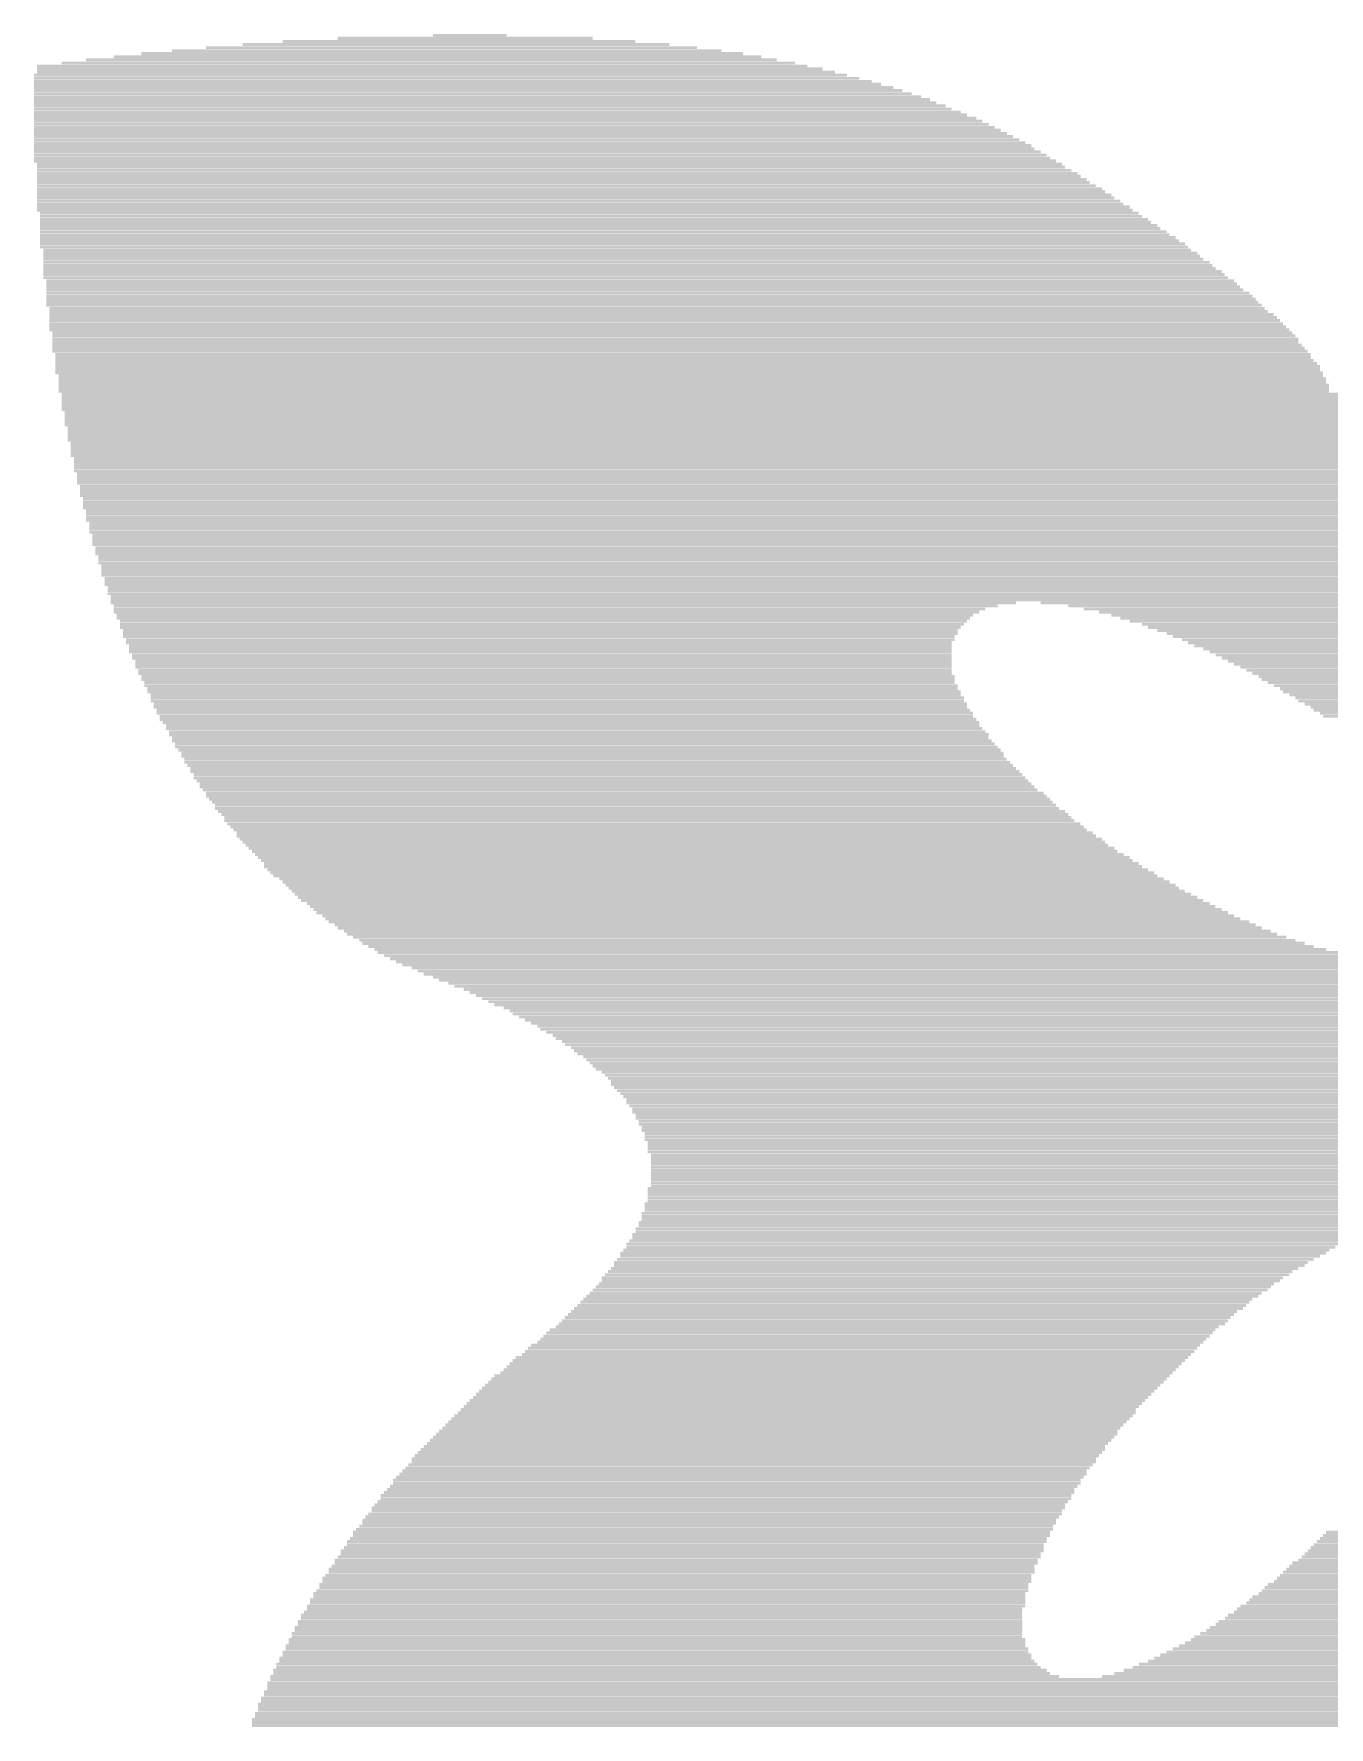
# Model space of a CAD drawing. Extents: x 0.5 to 16, y 1.5 to 29.5.
# Drawn here: x 6.473 to 7.545, y 19.491 to 20.893 of the extents above; entities that cross this region are included whole.
import ezdxf

# ---------------------------------------------------------------- set-up
doc = ezdxf.new("R2010")
doc.units = 0
doc.layers.add('21', color=40, linetype='CONTINUOUS')

# ---------------------------------------------------------------- blocks, each defined once
blk = doc.blocks.new('RECT')
blk.add_solid([(-0.5, -0.5), (0.5, -0.5), (-0.5, 0.5), (0.5, 0.5)])

msp = doc.modelspace()

# ---------------------------------------------------------------- block references
at = {"layer": '21'}
for p, xscale, yscale in [((6.83, 20.8889), 0.2108, 0.0026), ((6.8338, 20.8914), 0.061, 0.0024), ((6.8109, 20.8762), 0.4978, 0.0026), ((6.8147, 20.8787), 0.4546, 0.0024), ((6.8186, 20.8812), 0.4064, 0.0024), ((6.8224, 20.8838), 0.353, 0.0026), ((6.8249, 20.8863), 0.292, 0.0024), ((6.7944, 20.866), 0.6374, 0.0024), ((6.8008, 20.8635), 0.6502, 0.0026), ((6.8059, 20.8609), 0.6604, 0.0024), ((6.7995, 20.8685), 0.607, 0.0024), ((6.802, 20.8711), 0.5714, 0.0026), ((6.8071, 20.8736), 0.5358, 0.0024), ((6.8096, 20.8584), 0.673, 0.0026), ((6.8147, 20.8558), 0.6832, 0.0024), ((6.8198, 20.8533), 0.6934, 0.0024), ((6.8236, 20.8508), 0.701, 0.0026), ((6.8287, 20.8482), 0.7112, 0.0024), ((6.8325, 20.8457), 0.7188, 0.0026), ((6.8363, 20.8431), 0.7264, 0.0024), ((6.8401, 20.8406), 0.734, 0.0024), ((6.8439, 20.8381), 0.7416, 0.0026), ((6.8465, 20.8355), 0.7468, 0.0024), ((6.8503, 20.833), 0.7544, 0.0026), ((6.8528, 20.8304), 0.7594, 0.0024), ((6.8566, 20.8279), 0.767, 0.0024), ((6.8592, 20.8254), 0.7722, 0.0026), ((6.863, 20.8228), 0.7798, 0.0024), ((6.8655, 20.8203), 0.7848, 0.0026), ((6.8681, 20.8177), 0.79, 0.0024), ((6.8706, 20.8152), 0.795, 0.0024), ((6.8731, 20.8127), 0.8, 0.0026), ((6.8757, 20.8101), 0.8052, 0.0024), ((6.8782, 20.8076), 0.8102, 0.0026), ((6.8808, 20.805), 0.8154, 0.0024), ((6.8833, 20.8025), 0.8204, 0.0024), ((6.8858, 20.8), 0.8254, 0.0026), ((6.8871, 20.7974), 0.828, 0.0024), ((6.8897, 20.7949), 0.8332, 0.0026), ((6.8922, 20.7923), 0.8382, 0.0024), ((6.8935, 20.7898), 0.8408, 0.0024), ((6.896, 20.7873), 0.8458, 0.0026), ((6.8998, 20.7847), 0.8482, 0.0024), ((6.9011, 20.7822), 0.8508, 0.0026), ((6.9037, 20.7796), 0.856, 0.0024), ((6.9062, 20.7771), 0.861, 0.0024), ((6.9075, 20.7746), 0.8636, 0.0026), ((6.91, 20.772), 0.8686, 0.0024), ((6.9113, 20.7695), 0.8712, 0.0026), ((6.9138, 20.7669), 0.8762, 0.0024), ((6.9164, 20.7644), 0.8814, 0.0024), ((6.9176, 20.7619), 0.8838, 0.0026), ((6.9202, 20.7593), 0.889, 0.0024), ((6.9214, 20.7568), 0.8914, 0.0026), ((6.924, 20.7542), 0.8966, 0.0024), ((6.9252, 20.7517), 0.899, 0.0024), ((6.9278, 20.7492), 0.9042, 0.0026), ((6.9291, 20.7466), 0.9068, 0.0024), ((6.9328, 20.7441), 0.9092, 0.0026), ((6.9341, 20.7415), 0.9118, 0.0024), ((6.9367, 20.739), 0.917, 0.0024), ((6.9379, 20.7365), 0.9194, 0.0026), ((6.9405, 20.7339), 0.9246, 0.0024), ((6.9417, 20.7314), 0.927, 0.0026), ((6.9443, 20.7288), 0.9322, 0.0024), ((6.9455, 20.7263), 0.9346, 0.0024), ((6.9481, 20.7238), 0.9398, 0.0026), ((6.9494, 20.7212), 0.9424, 0.0024), ((6.9519, 20.7187), 0.9474, 0.0026), ((6.9532, 20.7161), 0.95, 0.0024), ((6.9557, 20.7136), 0.9498, 0.0024), ((6.9583, 20.7111), 0.955, 0.0026), ((6.9595, 20.7085), 0.9574, 0.0024), ((6.9608, 20.706), 0.96, 0.0026), ((6.9634, 20.7034), 0.9652, 0.0024), ((6.9646, 20.7009), 0.9676, 0.0024), ((6.9659, 20.6984), 0.9702, 0.0026), ((6.9684, 20.6958), 0.9752, 0.0024), ((6.9697, 20.6933), 0.9778, 0.0026), ((6.971, 20.6907), 0.9804, 0.0024), ((6.9748, 20.6882), 0.983, 0.0024), ((6.976, 20.6857), 0.9854, 0.0026), ((6.9773, 20.6831), 0.988, 0.0024), ((6.9786, 20.6806), 0.9906, 0.0026), ((6.9811, 20.678), 0.9956, 0.0024), ((6.9824, 20.6755), 0.9982, 0.0024), ((6.9837, 20.673), 1.0008, 0.0026), ((6.9849, 20.6704), 1.0032, 0.0024), ((6.9862, 20.6679), 1.0058, 0.0026), ((6.9887, 20.6653), 1.0058, 0.0024), ((6.99, 20.6628), 1.0084, 0.0024), ((6.9925, 20.6603), 1.0134, 0.0026), ((6.9938, 20.6577), 1.016, 0.0024), ((6.9951, 20.6552), 1.0186, 0.0026), ((6.9963, 20.6526), 1.021, 0.0024), ((6.9976, 20.6501), 1.0236, 0.0024), ((6.9989, 20.6476), 1.0262, 0.0026), ((7.0014, 20.645), 1.026, 0.0024), ((7.0027, 20.6425), 1.0286, 0.0026), ((7.004, 20.6399), 1.0312, 0.0024), ((7.004, 20.6374), 1.0312, 0.0024), ((7.0053, 20.6349), 1.0338, 0.0026), ((7.0065, 20.6323), 1.0362, 0.0024), ((7.0078, 20.6298), 1.0388, 0.0026), ((7.0103, 20.6272), 1.0388, 0.0024), ((7.0103, 20.6247), 1.0388, 0.0024), ((7.0116, 20.6222), 1.0414, 0.0026), ((7.0129, 20.6196), 1.044, 0.0024), ((7.0141, 20.6171), 1.0464, 0.0026), ((7.0141, 20.6145), 1.0464, 0.0024), ((7.0154, 20.612), 1.049, 0.0024), ((7.0167, 20.6095), 1.0464, 0.0026), ((7.018, 20.6069), 1.049, 0.0024), ((7.018, 20.6044), 1.049, 0.0026), ((7.0192, 20.6018), 1.0514, 0.0024), ((7.0192, 20.5993), 1.0514, 0.0024), ((7.0192, 20.5968), 1.0514, 0.0026), ((7.2084, 20.5942), 1.4248, 0.0024), ((7.2084, 20.5917), 1.4248, 0.0026), ((7.2072, 20.5891), 1.4224, 0.0024), ((7.2059, 20.5866), 1.4198, 0.0024), ((7.2059, 20.5841), 1.4198, 0.0026), ((7.2046, 20.5815), 1.4172, 0.0024), ((7.2059, 20.579), 1.4148, 0.0026), ((7.2046, 20.5764), 1.4122, 0.0024), ((7.2046, 20.5739), 1.4122, 0.0024), ((7.2046, 20.5714), 1.4122, 0.0026), ((7.2033, 20.5688), 1.4096, 0.0024), ((7.2046, 20.5663), 1.407, 0.0026), ((7.2034, 20.5637), 1.4046, 0.0024), ((7.2034, 20.5612), 1.4046, 0.0024), ((7.2021, 20.5587), 1.402, 0.0026), ((7.2021, 20.5561), 1.402, 0.0024), ((7.2021, 20.5536), 1.397, 0.0026), ((7.2021, 20.551), 1.397, 0.0024), ((7.2021, 20.5485), 1.397, 0.0024), ((7.2008, 20.546), 1.3944, 0.0026), ((7.2008, 20.5434), 1.3944, 0.0024), ((7.2008, 20.5409), 1.3892, 0.0026), ((7.2008, 20.5383), 1.3892, 0.0024), ((7.2008, 20.5358), 1.3892, 0.0024), ((7.1996, 20.5333), 1.3868, 0.0026), ((7.1996, 20.5307), 1.3868, 0.0024), ((7.1996, 20.5282), 1.3818, 0.0026), ((7.1996, 20.5256), 1.3818, 0.0024), ((7.1996, 20.5231), 1.3818, 0.0024), ((7.1983, 20.5206), 1.3792, 0.0026), ((7.1995, 20.518), 1.3766, 0.0024), ((7.1995, 20.5155), 1.3766, 0.0026), ((7.1983, 20.5129), 1.3742, 0.0024), ((7.1983, 20.5104), 1.3742, 0.0024), ((7.1996, 20.5079), 1.3716, 0.0026), ((7.1983, 20.5053), 1.369, 0.0024), ((7.1983, 20.5028), 1.369, 0.0026), ((7.1983, 20.5002), 1.369, 0.0024), ((7.1983, 20.4977), 1.364, 0.0024), ((7.1983, 20.4952), 1.364, 0.0026), ((7.1983, 20.4926), 1.364, 0.0024), ((7.197, 20.4901), 1.3614, 0.0026), ((7.1983, 20.4875), 1.3588, 0.0024), ((7.1983, 20.485), 1.3588, 0.0024), ((7.1983, 20.4825), 1.3588, 0.0026), ((7.197, 20.4799), 1.3562, 0.0024), ((7.1983, 20.4774), 1.3538, 0.0026), ((7.1983, 20.4748), 1.3538, 0.0024), ((7.197, 20.4723), 1.3512, 0.0024), ((7.197, 20.4698), 1.3512, 0.0026), ((7.1983, 20.4672), 1.3488, 0.0024), ((7.1983, 20.4647), 1.3488, 0.0026), ((7.197, 20.4621), 1.3462, 0.0024), ((7.1983, 20.4596), 1.3436, 0.0024), ((7.1983, 20.4571), 1.3436, 0.0026), ((7.1983, 20.4545), 1.3436, 0.0024), ((7.1983, 20.452), 1.3386, 0.0026), ((7.1983, 20.4494), 1.3386, 0.0024), ((7.1983, 20.4469), 1.3386, 0.0024), ((7.197, 20.4444), 1.336, 0.0026), ((7.1983, 20.4418), 1.3334, 0.0024), ((7.1983, 20.4393), 1.3334, 0.0026), ((7.1983, 20.4367), 1.3334, 0.0024), ((7.1983, 20.4342), 1.3284, 0.0024), ((7.1983, 20.4317), 1.3284, 0.0026), ((7.1983, 20.4291), 1.3284, 0.0024), ((7.1995, 20.4266), 1.3258, 0.0026), ((7.1995, 20.424), 1.3258, 0.0024), ((6.9112, 20.4215), 0.7492, 0.0024), ((6.9049, 20.419), 0.7314, 0.0026), ((6.8998, 20.4164), 0.7212, 0.0024), ((6.8973, 20.4139), 0.7162, 0.0026), ((7.5831, 20.4215), 0.5536, 0.0024), ((7.5945, 20.419), 0.5308, 0.0026), ((7.6009, 20.4164), 0.5182, 0.0024), ((7.6072, 20.4139), 0.5054, 0.0026), ((6.896, 20.4113), 0.7086, 0.0024), ((6.8947, 20.4088), 0.706, 0.0024), ((6.8948, 20.4063), 0.701, 0.0026), ((6.8935, 20.4037), 0.6984, 0.0024), ((6.8922, 20.4012), 0.6958, 0.0026), ((6.8922, 20.3986), 0.6908, 0.0024), ((7.6123, 20.4113), 0.4952, 0.0024), ((7.6148, 20.4088), 0.485, 0.0024), ((7.6186, 20.4063), 0.4774, 0.0026), ((7.6237, 20.4037), 0.4672, 0.0024), ((7.6263, 20.4012), 0.4622, 0.0026), ((7.6301, 20.3986), 0.4546, 0.0024), ((6.8922, 20.3961), 0.6908, 0.0024), ((6.8909, 20.3936), 0.6882, 0.0026), ((6.8922, 20.391), 0.6858, 0.0024), ((6.8909, 20.3885), 0.6832, 0.0026), ((6.8922, 20.3859), 0.6806, 0.0024), ((7.6326, 20.3961), 0.4444, 0.0024), ((7.6352, 20.3936), 0.4394, 0.0026), ((7.639, 20.391), 0.4318, 0.0024), ((7.6415, 20.3885), 0.4266, 0.0026), ((7.6441, 20.3859), 0.4216, 0.0024), ((6.8922, 20.3834), 0.6806, 0.0024), ((6.8922, 20.3809), 0.6806, 0.0026), ((6.8935, 20.3783), 0.6782, 0.0024), ((6.8935, 20.3758), 0.6782, 0.0026), ((6.8948, 20.3732), 0.6756, 0.0024), ((6.8948, 20.3707), 0.6756, 0.0024), ((7.6479, 20.3834), 0.414, 0.0024), ((7.6492, 20.3809), 0.4064, 0.0026), ((7.6517, 20.3783), 0.4014, 0.0024), ((7.6542, 20.3758), 0.3962, 0.0026), ((7.6568, 20.3732), 0.3912, 0.0024), ((7.6593, 20.3707), 0.386, 0.0024), ((6.8948, 20.3682), 0.6756, 0.0026), ((6.896, 20.3656), 0.673, 0.0024), ((6.896, 20.3631), 0.673, 0.0026), ((6.8985, 20.3605), 0.673, 0.0024), ((6.8985, 20.358), 0.673, 0.0024), ((7.6619, 20.3682), 0.381, 0.0026), ((7.6644, 20.3656), 0.376, 0.0024), ((7.6669, 20.3631), 0.3708, 0.0026), ((7.6682, 20.3605), 0.3632, 0.0024), ((7.6694, 20.358), 0.3606, 0.0024), ((6.8998, 20.3555), 0.6704, 0.0026), ((6.9011, 20.3529), 0.673, 0.0024), ((6.9024, 20.3504), 0.6706, 0.0026), ((6.9036, 20.3478), 0.673, 0.0024), ((6.9049, 20.3453), 0.6704, 0.0024), ((6.9062, 20.3428), 0.673, 0.0026), ((7.672, 20.3555), 0.3556, 0.0026), ((7.6745, 20.3529), 0.3504, 0.0024), ((7.6771, 20.3504), 0.3454, 0.0026), ((7.6783, 20.3478), 0.3428, 0.0024), ((7.6809, 20.3453), 0.3378, 0.0024), ((7.6834, 20.3428), 0.3326, 0.0026), ((6.9062, 20.3402), 0.673, 0.0024), ((6.9087, 20.3377), 0.673, 0.0026), ((6.9087, 20.3351), 0.673, 0.0024), ((6.9112, 20.3326), 0.673, 0.0024), ((6.9125, 20.3301), 0.6756, 0.0026), ((7.6847, 20.3402), 0.3302, 0.0024), ((7.6872, 20.3377), 0.325, 0.0026), ((7.6898, 20.3351), 0.32, 0.0024), ((7.691, 20.3326), 0.3174, 0.0024), ((7.6936, 20.3301), 0.3124, 0.0026), ((6.9138, 20.3275), 0.673, 0.0024), ((6.9151, 20.325), 0.6756, 0.0026), ((6.9176, 20.3224), 0.6756, 0.0024), ((6.9189, 20.3199), 0.673, 0.0024), ((6.9202, 20.3174), 0.6756, 0.0026), ((6.9227, 20.3148), 0.6756, 0.0024), ((7.6936, 20.3275), 0.3074, 0.0024), ((6.924, 20.3123), 0.6782, 0.0026), ((6.9252, 20.3097), 0.6756, 0.0024), ((6.9265, 20.3072), 0.6782, 0.0024), ((6.9291, 20.3047), 0.6782, 0.0026), ((6.9303, 20.3021), 0.6806, 0.0024), ((6.9328, 20.2996), 0.6806, 0.0026), ((6.9354, 20.297), 0.6806, 0.0024), ((6.9354, 20.2945), 0.6806, 0.0024), ((6.9379, 20.292), 0.6806, 0.0026), ((6.9392, 20.2894), 0.6832, 0.0024), ((6.9417, 20.2869), 0.6832, 0.0026), ((6.9443, 20.2843), 0.6832, 0.0024), ((6.9456, 20.2818), 0.6858, 0.0024), ((6.9481, 20.2793), 0.6858, 0.0026), ((6.9494, 20.2767), 0.6884, 0.0024), ((6.9519, 20.2742), 0.6882, 0.0026), ((6.9544, 20.2716), 0.6882, 0.0024), ((6.9557, 20.2691), 0.6908, 0.0024), ((6.9582, 20.2666), 0.6908, 0.0026), ((6.9621, 20.264), 0.6934, 0.0024), ((6.9633, 20.2615), 0.6958, 0.0026), ((6.9659, 20.2589), 0.696, 0.0024), ((6.9684, 20.2564), 0.6958, 0.0024), ((6.971, 20.2539), 0.696, 0.0026), ((6.9722, 20.2513), 0.6984, 0.0024), ((6.976, 20.2488), 0.701, 0.0026), ((6.9786, 20.2462), 0.701, 0.0024), ((6.9811, 20.2437), 0.701, 0.0024), ((6.9824, 20.2412), 0.7036, 0.0026), ((6.9862, 20.2386), 0.706, 0.0024), ((6.9887, 20.2361), 0.706, 0.0026), ((6.9913, 20.2335), 0.7062, 0.0024), ((6.9951, 20.231), 0.7086, 0.0024), ((6.9964, 20.2285), 0.7112, 0.0026), ((7.0002, 20.2259), 0.7138, 0.0024), ((7.0027, 20.2234), 0.7136, 0.0026), ((7.0052, 20.2208), 0.7136, 0.0024), ((7.009, 20.2183), 0.7162, 0.0024), ((7.0116, 20.2158), 0.7162, 0.0026), ((7.0154, 20.2132), 0.7188, 0.0024), ((7.0192, 20.2107), 0.7212, 0.0026), ((7.0218, 20.2081), 0.7214, 0.0024), ((7.0255, 20.2056), 0.7238, 0.0024), ((7.0268, 20.2031), 0.7264, 0.0026), ((7.0307, 20.2005), 0.729, 0.0024), ((7.0344, 20.198), 0.7314, 0.0026), ((7.037, 20.1954), 0.7314, 0.0024), ((7.0421, 20.1929), 0.7316, 0.0024), ((7.0459, 20.1904), 0.734, 0.0026), ((7.0497, 20.1878), 0.7366, 0.0024), ((7.0523, 20.1853), 0.7366, 0.0026), ((7.056, 20.1827), 0.739, 0.0024), ((7.0598, 20.1802), 0.7416, 0.0024), ((7.0637, 20.1777), 0.7442, 0.0026), ((7.0675, 20.1751), 0.7468, 0.0024), ((7.0726, 20.1726), 0.7468, 0.0026), ((7.0763, 20.17), 0.7492, 0.0024), ((7.0802, 20.1675), 0.7518, 0.0024), ((7.084, 20.165), 0.7544, 0.0026), ((7.0891, 20.1624), 0.7544, 0.0024), ((7.0929, 20.1599), 0.757, 0.0026), ((7.098, 20.1573), 0.762, 0.0024), ((7.1031, 20.1548), 0.762, 0.0024), ((7.1068, 20.1523), 0.7644, 0.0026), ((7.1132, 20.1497), 0.767, 0.0024), ((7.117, 20.1472), 0.7696, 0.0026), ((7.1234, 20.1446), 0.7722, 0.0024), ((7.1297, 20.1421), 0.7746, 0.0024), ((7.1348, 20.1396), 0.7798, 0.0026), ((7.1411, 20.137), 0.7822, 0.0024), ((7.1488, 20.1345), 0.7874, 0.0026), ((7.1551, 20.1319), 0.795, 0.0024), ((7.1627, 20.1294), 0.8, 0.0024), ((7.1716, 20.1269), 0.8076, 0.0026), ((7.1818, 20.1243), 0.8178, 0.0024), ((8.0454, 20.1218), 2.535, 0.0026), ((8.0505, 20.1192), 2.5298, 0.0024), ((8.0542, 20.1167), 2.5272, 0.0024), ((8.0581, 20.1142), 2.5248, 0.0026), ((8.0631, 20.1116), 2.5196, 0.0024), ((8.067, 20.1091), 2.5172, 0.0026), ((8.072, 20.1065), 2.512, 0.0024), ((8.0758, 20.104), 2.5094, 0.0024), ((8.0809, 20.1015), 2.5044, 0.0026), ((8.0847, 20.0989), 2.5018, 0.0024), ((8.0886, 20.0964), 2.4994, 0.0026), ((8.0911, 20.0938), 2.4942, 0.0024), ((8.0949, 20.0913), 2.4916, 0.0024), ((7.5348, 20.0888), 1.3614, 0.0026), ((7.5209, 20.0862), 1.3182, 0.0024), ((7.512, 20.0837), 1.2904, 0.0026), ((7.5056, 20.0811), 1.2724, 0.0024), ((7.5006, 20.0786), 1.2522, 0.0024), ((7.498, 20.0761), 1.237, 0.0026), ((7.4955, 20.0735), 1.2218, 0.0024), ((7.4929, 20.071), 1.2064, 0.0026), ((7.4904, 20.0684), 1.1964, 0.0024), ((7.4878, 20.0659), 1.181, 0.0024), ((7.4878, 20.0634), 1.1708, 0.0026), ((7.4853, 20.0608), 1.1608, 0.0024), ((7.484, 20.0583), 1.148, 0.0026), ((7.4828, 20.0557), 1.1404, 0.0024), ((7.4827, 20.0532), 1.1302, 0.0024), ((7.4815, 20.0507), 1.1226, 0.0026), ((7.4802, 20.0481), 1.115, 0.0024), ((7.4802, 20.0456), 1.1048, 0.0026), ((7.4789, 20.043), 1.0972, 0.0024), ((7.479, 20.0405), 1.0922, 0.0024), ((7.4777, 20.038), 1.0846, 0.0026), ((7.4777, 20.0354), 1.0794, 0.0024), ((7.4789, 20.0329), 1.0718, 0.0026), ((7.479, 20.0303), 1.0668, 0.0024), ((7.4789, 20.0278), 1.0616, 0.0024), ((7.479, 20.0253), 1.0566, 0.0026), ((7.4777, 20.0227), 1.054, 0.0024), ((7.4777, 20.0202), 1.049, 0.0026), ((7.4789, 20.0176), 1.0464, 0.0024), ((7.479, 20.0151), 1.0414, 0.0024), ((7.4789, 20.0126), 1.0362, 0.0026), ((7.4802, 20.01), 1.0336, 0.0024), ((7.4802, 20.0075), 1.0336, 0.0026), ((7.4802, 20.0049), 1.0286, 0.0024), ((7.4815, 20.0024), 1.0262, 0.0024), ((7.4815, 19.9999), 1.0262, 0.0026), ((7.4828, 19.9973), 1.0236, 0.0024), ((7.4828, 19.9948), 1.0236, 0.0026), ((7.484, 19.9922), 1.021, 0.0024), ((7.484, 19.9897), 1.021, 0.0024), ((7.4853, 19.9872), 1.0184, 0.0026), ((7.4866, 19.9846), 1.021, 0.0024), ((7.4878, 19.9821), 1.0184, 0.0026), ((7.4878, 19.9795), 1.0184, 0.0024), ((7.4891, 19.977), 1.021, 0.0024), ((7.4916, 19.9745), 1.021, 0.0026), ((7.4916, 19.9719), 1.021, 0.0024), ((7.4929, 19.9694), 1.0236, 0.0026), ((7.4942, 19.9668), 1.0262, 0.0024), ((7.4967, 19.9643), 1.026, 0.0024), ((7.498, 19.9618), 1.0286, 0.0026), ((7.4993, 19.9592), 1.0312, 0.0024), ((7.5006, 19.9567), 1.0338, 0.0026), ((7.5031, 19.9541), 1.0388, 0.0024), ((7.5044, 19.9516), 1.0414, 0.0024), ((7.517, 19.9364), 1.0718, 0.0026), ((7.5069, 19.9491), 1.0464, 0.0026), ((7.5082, 19.9465), 1.049, 0.0024), ((7.5107, 19.944), 1.054, 0.0026), ((7.5133, 19.9414), 1.0592, 0.0024), ((7.5158, 19.9389), 1.0642, 0.0024), ((7.5336, 19.9237), 1.11, 0.0026), ((7.5208, 19.9338), 1.0794, 0.0024), ((7.5234, 19.9313), 1.0846, 0.0026), ((7.5272, 19.9287), 1.0922, 0.0024), ((7.531, 19.9262), 1.0998, 0.0024), ((7.2897, 19.9084), 0.6324, 0.0024), ((7.5476, 19.916), 1.143, 0.0024), ((7.5539, 19.9135), 1.1556, 0.0024), ((7.5603, 19.911), 1.1684, 0.0026), ((7.5386, 19.9211), 1.12, 0.0024), ((7.5437, 19.9186), 1.1302, 0.0026), ((7.2631, 19.8932), 0.5944, 0.0026), ((7.2707, 19.8983), 0.6046, 0.0026), ((7.2681, 19.8957), 0.5994, 0.0024), ((7.2783, 19.9033), 0.6146, 0.0024), ((7.2758, 19.9008), 0.6096, 0.0024), ((7.2846, 19.9059), 0.6222, 0.0026), ((7.2504, 19.883), 0.5842, 0.0024), ((7.2478, 19.8805), 0.579, 0.0026), ((7.2529, 19.8856), 0.5842, 0.0026), ((7.2593, 19.8906), 0.5918, 0.0024), ((7.2567, 19.8881), 0.5866, 0.0024), ((7.2288, 19.8652), 0.5664, 0.0024), ((7.2313, 19.8678), 0.5664, 0.0026), ((7.2351, 19.8703), 0.5688, 0.0024), ((7.2402, 19.8754), 0.574, 0.0024), ((7.2389, 19.8729), 0.5714, 0.0026), ((7.244, 19.8779), 0.5766, 0.0024), ((7.2148, 19.8525), 0.5588, 0.0024), ((7.2174, 19.8551), 0.5588, 0.0026), ((7.2199, 19.8576), 0.5588, 0.0024), ((7.2249, 19.8627), 0.5638, 0.0024), ((7.2237, 19.8602), 0.5614, 0.0026), ((7.197, 19.8373), 0.5536, 0.0024), ((7.1995, 19.8398), 0.5536, 0.0024), ((7.2021, 19.8424), 0.5536, 0.0026), ((7.2046, 19.8449), 0.5536, 0.0024), ((7.2084, 19.8475), 0.5562, 0.0026), ((7.211, 19.85), 0.5562, 0.0024), ((7.1831, 19.8246), 0.5512, 0.0024), ((7.1856, 19.8271), 0.5512, 0.0024), ((7.1881, 19.8297), 0.551, 0.0026), ((7.1907, 19.8322), 0.5512, 0.0024), ((7.1932, 19.8348), 0.5512, 0.0026), ((7.1653, 19.8094), 0.5512, 0.0026), ((7.1678, 19.8119), 0.5512, 0.0024), ((7.1704, 19.8144), 0.5512, 0.0024), ((7.1729, 19.817), 0.5512, 0.0026), ((7.1754, 19.8195), 0.551, 0.0024), ((7.1792, 19.8221), 0.5486, 0.0026), ((7.15, 19.7967), 0.5562, 0.0026), ((7.1538, 19.7992), 0.5536, 0.0024), ((7.1564, 19.8017), 0.5538, 0.0024), ((7.1589, 19.8043), 0.5536, 0.0026), ((7.1614, 19.8068), 0.5536, 0.0024), ((7.1335, 19.7814), 0.5588, 0.0024), ((7.1373, 19.784), 0.5562, 0.0026), ((7.1399, 19.7865), 0.5562, 0.0024), ((7.1424, 19.789), 0.5562, 0.0024), ((7.1449, 19.7916), 0.5562, 0.0026), ((7.1475, 19.7941), 0.5562, 0.0024), ((7.1208, 19.7687), 0.5588, 0.0024), ((7.1234, 19.7713), 0.5588, 0.0026), ((7.1259, 19.7738), 0.5588, 0.0024), ((7.1285, 19.7763), 0.5588, 0.0024), ((7.131, 19.7789), 0.5588, 0.0026), ((7.1056, 19.7535), 0.5588, 0.0026), ((7.1081, 19.756), 0.5588, 0.0024), ((7.1107, 19.7586), 0.5588, 0.0026), ((7.1132, 19.7611), 0.5588, 0.0024), ((7.1158, 19.7636), 0.5588, 0.0024), ((7.1183, 19.7662), 0.5588, 0.0026), ((7.0941, 19.7408), 0.5612, 0.0026), ((7.0967, 19.7433), 0.5614, 0.0024), ((7.0992, 19.7459), 0.5612, 0.0026), ((7.1018, 19.7484), 0.5614, 0.0024), ((7.1043, 19.7509), 0.5612, 0.0024), ((7.0802, 19.7255), 0.5638, 0.0024), ((7.0827, 19.7281), 0.5638, 0.0026), ((7.0852, 19.7306), 0.5638, 0.0024), ((7.0878, 19.7332), 0.5638, 0.0026), ((7.0891, 19.7357), 0.5614, 0.0024), ((7.0916, 19.7382), 0.5612, 0.0024), ((7.0688, 19.7128), 0.5664, 0.0024), ((7.0713, 19.7154), 0.5664, 0.0026), ((7.0738, 19.7179), 0.5664, 0.0024), ((7.0764, 19.7205), 0.5664, 0.0026), ((7.0776, 19.723), 0.5638, 0.0024), ((7.0573, 19.6976), 0.5688, 0.0024), ((7.0599, 19.7001), 0.569, 0.0024), ((7.0611, 19.7027), 0.5664, 0.0026), ((7.0637, 19.7052), 0.5664, 0.0024), ((7.0662, 19.7078), 0.5664, 0.0026), ((7.0688, 19.7103), 0.5664, 0.0024), ((7.0484, 19.6849), 0.5714, 0.0024), ((7.0497, 19.6874), 0.569, 0.0024), ((7.0522, 19.69), 0.5688, 0.0026), ((7.0548, 19.6951), 0.569, 0.0026), ((7.0548, 19.6925), 0.569, 0.0024), ((7.0395, 19.6722), 0.574, 0.0024), ((7.0382, 19.6697), 0.5714, 0.0026), ((7.0408, 19.6747), 0.5714, 0.0024), ((7.0433, 19.6773), 0.5714, 0.0026), ((7.0459, 19.6824), 0.5714, 0.0026), ((7.0459, 19.6798), 0.5714, 0.0024), ((7.0294, 19.657), 0.574, 0.0026), ((7.0319, 19.662), 0.574, 0.0024), ((7.0319, 19.6595), 0.574, 0.0024), ((7.0345, 19.6646), 0.574, 0.0026), ((7.037, 19.6671), 0.574, 0.0024), ((7.0217, 19.6443), 0.579, 0.0026), ((7.0205, 19.6417), 0.5766, 0.0024), ((7.023, 19.6468), 0.5764, 0.0024), ((7.0256, 19.6519), 0.5766, 0.0026), ((7.0256, 19.6493), 0.5766, 0.0024), ((7.0281, 19.6544), 0.5766, 0.0024), ((7.691, 19.6417), 0.3174, 0.0024), ((7.6923, 19.6443), 0.3148, 0.0026), ((7.6936, 19.6468), 0.3124, 0.0024), ((7.6948, 19.6493), 0.3098, 0.0024), ((7.6961, 19.6519), 0.3072, 0.0026), ((7.0129, 19.629), 0.5816, 0.0024), ((7.0154, 19.6316), 0.5816, 0.0026), ((7.0179, 19.6366), 0.5816, 0.0024), ((7.0167, 19.6341), 0.5792, 0.0024), ((7.0192, 19.6392), 0.579, 0.0026), ((7.686, 19.629), 0.3328, 0.0024), ((7.6873, 19.6316), 0.3302, 0.0026), ((7.6885, 19.6341), 0.3276, 0.0024), ((7.6885, 19.6366), 0.3226, 0.0024), ((7.6898, 19.6392), 0.32, 0.0026), ((7.0052, 19.6138), 0.5866, 0.0026), ((7.0065, 19.6163), 0.5842, 0.0024), ((7.0091, 19.6214), 0.5842, 0.0024), ((7.0091, 19.6189), 0.5842, 0.0026), ((7.0103, 19.6239), 0.5816, 0.0024), ((7.0129, 19.6265), 0.5816, 0.0026), ((7.6783, 19.6138), 0.353, 0.0026), ((7.6796, 19.6163), 0.3504, 0.0024), ((7.6796, 19.6189), 0.3454, 0.0026), ((7.6809, 19.6214), 0.3428, 0.0024), ((7.6822, 19.6239), 0.3404, 0.0024), ((7.6834, 19.6265), 0.3378, 0.0026), ((6.9989, 19.6011), 0.5892, 0.0026), ((7.0014, 19.6036), 0.5892, 0.0024), ((7.0027, 19.6087), 0.5866, 0.0024), ((7.0027, 19.6062), 0.5866, 0.0026), ((7.0052, 19.6112), 0.5866, 0.0024), ((7.672, 19.6011), 0.3708, 0.0026), ((7.672, 19.6036), 0.3658, 0.0024), ((7.6733, 19.6062), 0.3632, 0.0026), ((7.6745, 19.6087), 0.3606, 0.0024), ((7.6771, 19.6112), 0.3556, 0.0024), ((6.9938, 19.5858), 0.5942, 0.0024), ((6.9964, 19.5909), 0.5944, 0.0024), ((6.9951, 19.5884), 0.5918, 0.0026), ((6.9976, 19.596), 0.5918, 0.0024), ((6.9976, 19.5935), 0.5918, 0.0026), ((6.9989, 19.5985), 0.5892, 0.0024), ((7.6631, 19.5858), 0.3936, 0.0024), ((7.6644, 19.5884), 0.3912, 0.0026), ((7.6644, 19.5909), 0.386, 0.0024), ((7.6669, 19.5935), 0.381, 0.0026), ((7.6682, 19.596), 0.3784, 0.0024), ((7.6694, 19.5985), 0.3758, 0.0024), ((6.99, 19.5731), 0.602, 0.0024), ((6.9913, 19.5782), 0.5994, 0.0024), ((6.9913, 19.5757), 0.5994, 0.0026), ((6.9925, 19.5833), 0.5968, 0.0024), ((6.9925, 19.5808), 0.5968, 0.0026), ((7.6542, 19.5731), 0.4164, 0.0024), ((7.6567, 19.5757), 0.4114, 0.0026), ((7.658, 19.5782), 0.4088, 0.0024), ((7.6593, 19.5808), 0.4012, 0.0026), ((7.6606, 19.5833), 0.3988, 0.0024), ((6.9875, 19.5579), 0.6122, 0.0024), ((6.9888, 19.563), 0.6096, 0.0026), ((6.9888, 19.5604), 0.6096, 0.0024), ((6.9887, 19.5681), 0.6044, 0.0026), ((6.9887, 19.5655), 0.6044, 0.0024), ((6.99, 19.5706), 0.602, 0.0024), ((7.6428, 19.5579), 0.4444, 0.0024), ((7.6453, 19.5604), 0.4394, 0.0024), ((7.6479, 19.563), 0.4344, 0.0026), ((7.6492, 19.5655), 0.4318, 0.0024), ((7.6504, 19.5681), 0.4242, 0.0026), ((7.6529, 19.5706), 0.419, 0.0024), ((6.9887, 19.5427), 0.6298, 0.0026), ((6.9874, 19.5477), 0.6222, 0.0024), ((6.9887, 19.5452), 0.6248, 0.0024), ((6.9875, 19.5528), 0.6172, 0.0024), ((6.9887, 19.5503), 0.6196, 0.0026), ((6.9887, 19.5554), 0.6146, 0.0026), ((7.6288, 19.5427), 0.4826, 0.0026), ((7.6326, 19.5452), 0.4748, 0.0024), ((7.6351, 19.5477), 0.4698, 0.0024), ((7.6364, 19.5503), 0.4622, 0.0026), ((7.639, 19.5528), 0.4572, 0.0024), ((7.6415, 19.5554), 0.452, 0.0026), ((6.9951, 19.5325), 0.6528, 0.0024), ((7.2719, 19.53), 1.2064, 0.0026), ((6.9913, 19.5376), 0.64, 0.0026), ((6.9926, 19.535), 0.6426, 0.0024), ((6.99, 19.5401), 0.6324, 0.0024), ((7.6149, 19.5325), 0.5156, 0.0024), ((7.6199, 19.535), 0.5054, 0.0024), ((7.6237, 19.5376), 0.4978, 0.0026), ((7.6263, 19.5401), 0.4876, 0.0024), ((7.2694, 19.5147), 1.2166, 0.0024), ((7.2707, 19.5198), 1.2142, 0.0024), ((7.2707, 19.5173), 1.2142, 0.0026), ((7.2707, 19.5274), 1.209, 0.0024), ((7.2707, 19.5249), 1.209, 0.0026), ((7.2707, 19.5223), 1.209, 0.0024), ((7.2694, 19.502), 1.2268, 0.0024), ((7.2694, 19.5096), 1.2216, 0.0024), ((7.2694, 19.5071), 1.2216, 0.0024), ((7.2707, 19.5046), 1.2242, 0.0026), ((7.2707, 19.5122), 1.2192, 0.0026), ((7.2694, 19.4969), 1.2318, 0.0024), ((7.2694, 19.4944), 1.2318, 0.0024), ((7.2694, 19.4919), 1.2318, 0.0026), ((7.2694, 19.4995), 1.2268, 0.0026)]:
    msp.add_blockref('RECT', p, dxfattribs=dict(at, xscale=xscale, yscale=yscale))

doc.saveas('drawing.dxf')
